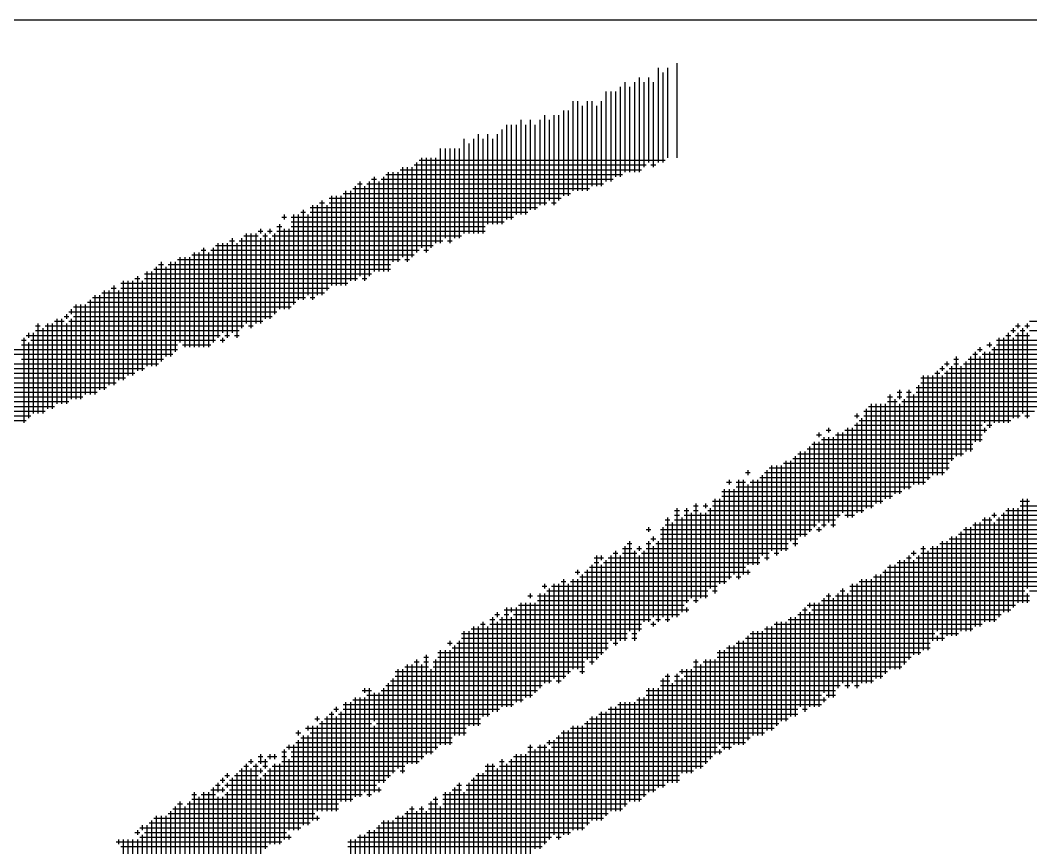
# Model space of a CAD drawing. Header units: feet. Extents: x 0 to 336400, y 0 to 237600.
# Drawn here: x 229215 to 229879, y 12256 to 12800 of the extents above; entities that cross this region are included whole.
import ezdxf
from ezdxf.enums import TextEntityAlignment as Align

# ---------------------------------------------------------------- set-up
doc = ezdxf.new("R2010")
doc.units = ezdxf.units.FT
doc.header["$LTSCALE"] = 2200
doc.header["$MEASUREMENT"] = 0
for name, color, linetype in [('CX-BORD-LIN1', 4, 'CONTINUOUS'), ('CX-BORD-LIN2', 3, 'CONTINUOUS'), ('CX-BORD-TEX2', 7, 'CONTINUOUS'), ('CX-BORD-TEX3', 6, 'CONTINUOUS'), ('CX-MISC', 2, 'CONTINUOUS')]:
    doc.layers.add(name, color=color, linetype=linetype)
doc.styles.add('TB_TEXT', font='')
doc.styles.add('TB_WBTXT', font='')
doc.styles.add('TB_WMTXT', font='')
doc.styles.get('TB_TEXT').set_extended_font_data('DotumChe')
doc.styles.get('TB_WBTXT').set_extended_font_data('Dotum')
doc.styles.get('TB_WMTXT').set_extended_font_data('DotumChe')

# ---------------------------------------------------------------- blocks, each defined once
blk = doc.blocks.new('CXBLKA1-KHCA-1')
at = {"layer": 'CX-BORD-LIN2'}
blk.add_lwpolyline([(558, 12), (270, 12)], dxfattribs=at)
at = {"layer": 'CX-BORD-LIN1', "style": 'TB_TEXT'}
for tag, p in [('TR_RCON5', (342.3033, 33)), ('TR_RCON4', (342.3033, 27)), ('TR_RCON3', (342.3033, 21)), ('TR_RCON2', (342.3033, 15)), ('TR_RCON1', (342.3033, 9))]:
    blk.add_attdef(tag, text='', height=3.5, dxfattribs=at).set_placement(p, align=Align.MIDDLE_LEFT)
for tag, height, p in [('TR_DGN5', 3.5, (451.1185, 33)), ('TR_CHK5', 3.5, (491.1185, 33)), ('TR_RDAT5', 3.5, (317.5, 33)), ('TR_APP5', 3.5, (531.1185, 33)), ('TR_RNUM5', 3, (285.1051, 32.6366)), ('TR_DGN4', 3.5, (451.1185, 27)), ('TR_CHK4', 3.5, (491.1185, 27)), ('TR_RDAT4', 3.5, (317.5, 27)), ('TR_APP4', 3.5, (531.1185, 27)), ('TR_RNUM4', 3, (285.1051, 26.6366)), ('TR_DGN3', 3.5, (451.1185, 21)), ('TR_CHK3', 3.5, (491.1185, 21)), ('TR_RDAT3', 3.5, (317.5, 21)), ('TR_APP3', 3.5, (531.1185, 21)), ('TR_RNUM3', 3, (285.1051, 20.6366)), ('TR_DGN2', 3.5, (451.1185, 15)), ('TR_CHK2', 3.5, (491.1185, 15)), ('TR_RDAT2', 3.5, (317.5, 15)), ('TR_APP2', 3.5, (531.1185, 15)), ('TR_RNUM2', 3, (285.1051, 14.6366)), ('TR_DGN1', 3.5, (451.1185, 9)), ('TR_CHK1', 3.5, (491.1185, 9)), ('TR_RDAT1', 3.5, (317.5, 9)), ('TR_APP1', 3.5, (531.1185, 9)), ('TR_RNUM1', 3, (285.1051, 8.6366))]:
    blk.add_attdef(tag, text='', height=height, dxfattribs=at).set_placement(p, align=Align.MIDDLE_CENTER)
at = {"layer": 'CX-BORD-LIN2', "style": 'TB_TEXT'}
blk.add_attdef('TD_VERSION', text='', height=3, rotation=90, dxfattribs=at).set_placement((800.5, 48.0149), align=Align.MIDDLE_CENTER)
at = {"layer": 'CX-BORD-TEX2', "style": 'TB_WMTXT'}
for tag, height, p in [('TB_CNAME', 5, (15.3448, 531.8324)), ('TB_CSCOP', 4, (16.6346, 523.8324))]:
    blk.add_attdef(tag, text='', height=height, dxfattribs=at).set_placement(p, align=Align.BOTTOM_LEFT)
at = {"layer": 'CX-BORD-TEX2', "style": 'TB_WBTXT'}
for tag, height, p in [('TB_MTITIL', 10, (398, 533.3264)), ('TB_STITL', 7, (398, 518.3264))]:
    blk.add_attdef(tag, text='', height=height, dxfattribs=at).set_placement(p, align=Align.MIDDLE_CENTER)
at = {"layer": 'CX-BORD-TEX3', "style": 'TB_TEXT'}
for tag, height, p in [('TD_LNDST', 4.5, (215, 31.5)), ('TD_DSECT', 4.5, (605.5, 31.5)), ('TD_DDIST', 4.5, (654.5, 31.5)), ('TD_DNAME_TOP', 4.5, (755, 27.957)), ('TD_CSECT', 4.5, (605.5, 22.5)), ('TD_CDIST', 4.5, (654.5, 22.5)), ('TD_DNAME_MAIN', 4.5, (755, 21.4731)), ('TD_DNAME_BOT', 3, (755, 15.2489)), ('TD_HSCAL', 4.5, (620.8841, 13.7484)), ('TD_VSCAL', 4.5, (656.8615, 13.7484)), ('TD_CCOMP', 4.5, (215, 13.5927)), ('TD_CSTEP', 4.5, (250.744, 5.125)), ('TD_FIELD', 4.5, (180, 5.125)), ('TD_DWGNO', 4.5, (755, 5.0017)), ('TD_DWGCODE', 4.5, (637, 4.7908))]:
    blk.add_attdef(tag, text='', height=height, dxfattribs=at).set_placement(p, align=Align.MIDDLE_CENTER)
for tag, height, width, p in [('TD_DCOMP', 4.5, 0.95, (215, 22.5875)), ('TD_CNAME', 5, 0.78, (65, 7.5956))]:
    blk.add_attdef(tag, text='', height=height, dxfattribs=dict(at, width=width)).set_placement(p, align=Align.MIDDLE_CENTER)

msp = doc.modelspace()

# ---------------------------------------------------------------- linework, layer by layer
at = {"layer": 'CX-MISC'}
for p, q in [((229646.29, 12771.77), (229646.29, 12709.57)), ((229633.85, 12768.66), (229633.85, 12706.46)), ((229636.96, 12765.55), (229636.96, 12706.46)), ((229640.07, 12768.66), (229640.07, 12709.57)), ((229612.08, 12759.33), (229612.08, 12700.24)), ((229618.3, 12759.33), (229618.3, 12700.24)), ((229621.41, 12762.44), (229621.41, 12700.24)), ((229624.52, 12759.33), (229624.52, 12703.35)), ((229627.63, 12762.44), (229627.63, 12706.46)), ((229630.74, 12759.33), (229630.74, 12703.35)), ((229599.64, 12753.11), (229599.64, 12694.01)), ((229602.75, 12753.11), (229602.75, 12694.01)), ((229605.86, 12753.11), (229605.86, 12697.12)), ((229608.97, 12756.22), (229608.97, 12697.12)), ((229615.19, 12756.22), (229615.19, 12700.24)), ((229577.86, 12746.89), (229577.86, 12687.79)), ((229580.97, 12746.89), (229580.97, 12687.79)), ((229584.09, 12743.78), (229584.09, 12687.79)), ((229587.2, 12746.89), (229587.2, 12687.79)), ((229590.31, 12746.89), (229590.31, 12690.9)), ((229593.42, 12743.78), (229593.42, 12690.9)), ((229596.53, 12746.89), (229596.53, 12690.9)), ((229559.2, 12737.56), (229559.2, 12678.46)), ((229565.42, 12737.56), (229565.42, 12678.46)), ((229568.53, 12737.56), (229568.53, 12681.57)), ((229571.64, 12740.67), (229571.64, 12684.68)), ((229574.75, 12740.67), (229574.75, 12684.68)), ((229534.32, 12731.34), (229534.32, 12669.13)), ((229537.43, 12731.34), (229537.43, 12669.13)), ((229540.54, 12731.34), (229540.54, 12672.24)), ((229543.65, 12734.45), (229543.65, 12672.24)), ((229546.76, 12731.34), (229546.76, 12672.24)), ((229549.87, 12734.45), (229549.87, 12675.35)), ((229552.98, 12731.34), (229552.98, 12675.35)), ((229556.09, 12734.45), (229556.09, 12678.46)), ((229562.31, 12734.45), (229562.31, 12681.57)), ((229515.66, 12725.12), (229515.66, 12659.8)), ((229521.88, 12725.12), (229521.88, 12666.02)), ((229528.1, 12725.12), (229528.1, 12666.02)), ((229531.21, 12728.23), (229531.21, 12666.02)), ((229506.33, 12722.01), (229506.33, 12659.8)), ((229509.44, 12718.9), (229509.44, 12659.8)), ((229512.55, 12722.01), (229512.55, 12659.8)), ((229518.77, 12722.01), (229518.77, 12659.8)), ((229524.99, 12722.01), (229524.99, 12666.02)), ((229490.77, 12715.79), (229490.77, 12653.58)), ((229493.88, 12715.79), (229493.88, 12656.69)), ((229496.99, 12715.79), (229496.99, 12653.58)), ((229500.1, 12715.79), (229500.1, 12656.69)), ((229503.21, 12715.79), (229503.21, 12656.69)), ((229473.67, 12704.9), (229626.08, 12704.9)), ((229475.22, 12706.46), (229475.22, 12647.36)), ((229476.78, 12708.01), (229638.52, 12708.01)), ((229478.33, 12709.57), (229478.33, 12650.47)), ((229481.44, 12709.57), (229481.44, 12647.36)), ((229484.55, 12709.57), (229484.55, 12650.47)), ((229487.66, 12709.57), (229487.66, 12653.58)), ((229629.19, 12704.9), (229632.3, 12704.9)), ((229447.23, 12697.12), (229447.23, 12634.92)), ((229453.45, 12697.12), (229453.45, 12634.92)), ((229455, 12698.68), (229610.52, 12698.68)), ((229456.56, 12700.24), (229456.56, 12634.92)), ((229459.67, 12700.24), (229459.67, 12641.14)), ((229462.78, 12700.24), (229462.78, 12641.14)), ((229464.33, 12701.79), (229622.97, 12701.79)), ((229465.89, 12703.35), (229465.89, 12644.25)), ((229469, 12703.35), (229469, 12641.14)), ((229472.11, 12703.35), (229472.11, 12644.25)), ((229434.79, 12690.9), (229434.79, 12628.7)), ((229436.34, 12692.46), (229439.45, 12692.46)), ((229437.9, 12694.01), (229437.9, 12631.81)), ((229441.01, 12690.9), (229441.01, 12628.7)), ((229442.56, 12692.46), (229598.08, 12692.46)), ((229444.12, 12694.01), (229444.12, 12631.81)), ((229445.67, 12695.57), (229448.78, 12695.57)), ((229450.34, 12694.01), (229450.34, 12634.92)), ((229451.89, 12695.57), (229604.3, 12695.57)), ((229419.23, 12684.68), (229419.23, 12625.59)), ((229422.34, 12684.68), (229422.34, 12625.59)), ((229425.45, 12684.68), (229425.45, 12625.59)), ((229427.01, 12686.24), (229576.31, 12686.24)), ((229428.57, 12687.79), (229428.57, 12625.59)), ((229431.68, 12687.79), (229431.68, 12628.7)), ((229433.23, 12689.35), (229588.75, 12689.35)), ((229406.79, 12678.46), (229406.79, 12616.25)), ((229409.9, 12678.46), (229409.9, 12619.36)), ((229411.46, 12680.02), (229414.57, 12680.02)), ((229413.01, 12681.57), (229413.01, 12619.36)), ((229416.12, 12678.46), (229416.12, 12622.48)), ((229417.68, 12683.13), (229570.09, 12683.13)), ((229417.68, 12680.02), (229560.76, 12680.02)), ((229563.87, 12680.02), (229566.98, 12680.02)), ((229386.57, 12670.69), (229389.69, 12670.69)), ((229388.13, 12672.24), (229388.13, 12669.13)), ((229392.8, 12670.69), (229538.98, 12670.69)), ((229394.35, 12672.24), (229394.35, 12613.14)), ((229397.46, 12672.24), (229397.46, 12616.25)), ((229399.02, 12673.8), (229402.13, 12673.8)), ((229400.57, 12675.35), (229400.57, 12616.25)), ((229403.68, 12672.24), (229403.68, 12619.36)), ((229405.24, 12676.91), (229554.54, 12676.91)), ((229405.24, 12673.8), (229548.32, 12673.8)), ((229383.46, 12664.47), (229386.57, 12664.47)), ((229385.02, 12666.02), (229385.02, 12610.03)), ((229392.8, 12667.58), (229532.76, 12667.58)), ((229392.8, 12664.47), (229520.32, 12664.47)), ((229361.69, 12658.24), (229371.02, 12658.24)), ((229363.25, 12659.8), (229363.25, 12600.7)), ((229366.36, 12659.8), (229366.36, 12597.59)), ((229369.47, 12659.8), (229369.47, 12600.7)), ((229371.02, 12661.36), (229374.13, 12661.36)), ((229372.58, 12662.91), (229372.58, 12659.8)), ((229374.13, 12658.24), (229377.24, 12658.24)), ((229375.69, 12659.8), (229375.69, 12603.81)), ((229377.24, 12661.36), (229380.35, 12661.36)), ((229378.8, 12662.91), (229378.8, 12659.8)), ((229380.35, 12658.24), (229504.77, 12658.24)), ((229381.91, 12659.8), (229381.91, 12606.92)), ((229383.46, 12661.36), (229520.32, 12661.36)), ((229388.13, 12662.91), (229388.13, 12610.03)), ((229391.24, 12662.91), (229391.24, 12610.03)), ((229343.03, 12652.02), (229486.11, 12652.02)), ((229344.58, 12653.58), (229344.58, 12591.37)), ((229347.69, 12653.58), (229347.69, 12594.48)), ((229350.81, 12653.58), (229350.81, 12591.37)), ((229352.36, 12655.13), (229355.47, 12655.13)), ((229353.92, 12656.69), (229353.92, 12594.48)), ((229357.03, 12653.58), (229357.03, 12591.37)), ((229358.58, 12655.13), (229492.33, 12655.13)), ((229360.14, 12656.69), (229360.14, 12597.59)), ((229372.58, 12656.69), (229372.58, 12600.7)), ((229378.8, 12656.69), (229378.8, 12603.81)), ((229495.44, 12655.13), (229498.55, 12655.13)), ((229319.7, 12644.25), (229319.7, 12588.26)), ((229322.81, 12644.25), (229322.81, 12585.15)), ((229325.92, 12644.25), (229325.92, 12585.15)), ((229327.48, 12645.8), (229473.67, 12645.8)), ((229329.03, 12647.36), (229329.03, 12585.15)), ((229332.14, 12647.36), (229332.14, 12585.15)), ((229333.7, 12648.91), (229336.81, 12648.91)), ((229335.25, 12650.47), (229335.25, 12585.15)), ((229338.36, 12647.36), (229338.36, 12585.15)), ((229339.92, 12648.91), (229476.78, 12648.91)), ((229341.47, 12650.47), (229341.47, 12588.26)), ((229479.89, 12648.91), (229483, 12648.91)), ((229304.15, 12638.03), (229304.15, 12572.71)), ((229305.7, 12639.58), (229308.81, 12639.58)), ((229307.26, 12641.14), (229307.26, 12575.82)), ((229310.37, 12638.03), (229310.37, 12578.93)), ((229311.93, 12639.58), (229458.11, 12639.58)), ((229313.48, 12641.14), (229313.48, 12578.93)), ((229316.59, 12641.14), (229316.59, 12582.04)), ((229318.15, 12642.69), (229464.33, 12642.69)), ((229467.45, 12642.69), (229470.56, 12642.69)), ((229291.71, 12631.81), (229291.71, 12569.6)), ((229296.37, 12633.36), (229445.67, 12633.36)), ((229297.93, 12634.92), (229297.93, 12572.71)), ((229301.04, 12634.92), (229301.04, 12572.71)), ((229302.59, 12636.47), (229458.11, 12636.47)), ((229274.6, 12624.03), (229277.71, 12624.03)), ((229276.16, 12625.59), (229276.16, 12560.27)), ((229280.82, 12627.14), (229430.12, 12627.14)), ((229280.82, 12624.03), (229417.68, 12624.03)), ((229282.38, 12628.7), (229282.38, 12563.38)), ((229285.49, 12628.7), (229285.49, 12566.49)), ((229288.6, 12628.7), (229288.6, 12566.49)), ((229290.15, 12630.25), (229293.26, 12630.25)), ((229294.82, 12628.7), (229294.82, 12569.6)), ((229296.37, 12630.25), (229436.34, 12630.25)), ((229439.45, 12630.25), (229442.56, 12630.25)), ((229262.16, 12617.81), (229402.13, 12617.81)), ((229263.71, 12619.36), (229263.71, 12554.05)), ((229266.82, 12619.36), (229266.82, 12557.16)), ((229268.38, 12620.92), (229414.57, 12620.92)), ((229269.93, 12622.48), (229269.93, 12557.16)), ((229273.05, 12622.48), (229273.05, 12560.27)), ((229279.27, 12622.48), (229279.27, 12563.38)), ((229405.24, 12617.81), (229408.35, 12617.81)), ((229249.72, 12611.59), (229392.8, 12611.59)), ((229251.27, 12613.14), (229251.27, 12550.94)), ((229254.38, 12613.14), (229254.38, 12550.94)), ((229257.49, 12613.14), (229257.49, 12554.05)), ((229259.05, 12614.7), (229395.91, 12614.7)), ((229260.6, 12616.25), (229260.6, 12554.05)), ((229243.5, 12605.37), (229246.61, 12605.37)), ((229245.05, 12606.92), (229245.05, 12603.81)), ((229246.61, 12608.48), (229383.46, 12608.48)), ((229248.16, 12610.03), (229248.16, 12606.92)), ((229249.72, 12605.37), (229380.35, 12605.37)), ((229224.83, 12599.15), (229227.94, 12599.15)), ((229226.39, 12600.7), (229226.39, 12541.6)), ((229229.5, 12597.59), (229229.5, 12541.6)), ((229231.05, 12599.15), (229361.69, 12599.15)), ((229232.61, 12600.7), (229232.61, 12544.72)), ((229235.72, 12600.7), (229235.72, 12544.72)), ((229237.28, 12602.26), (229243.5, 12602.26)), ((229238.83, 12603.81), (229238.83, 12547.83)), ((229241.94, 12603.81), (229241.94, 12547.83)), ((229245.05, 12600.7), (229245.05, 12547.83)), ((229246.61, 12602.26), (229374.13, 12602.26)), ((229248.16, 12603.81), (229248.16, 12550.94)), ((229364.8, 12599.15), (229367.91, 12599.15)), ((229867.13, 12597.59), (229867.13, 12594.48)), ((229868.69, 12599.15), (229871.8, 12599.15)), ((229870.24, 12600.7), (229870.24, 12597.59)), ((229873.35, 12597.59), (229873.35, 12541.6)), ((229874.91, 12599.15), (229878.02, 12599.15)), ((229876.46, 12600.7), (229876.46, 12597.59)), ((229878.02, 12602.26), (229996.21, 12602.26)), ((229217.06, 12591.37), (229217.06, 12535.38)), ((229218.61, 12592.93), (229346.14, 12592.93)), ((229220.17, 12594.48), (229220.17, 12591.37)), ((229223.28, 12594.48), (229223.28, 12541.6)), ((229224.83, 12596.04), (229358.58, 12596.04)), ((229347.69, 12591.37), (229347.69, 12588.26)), ((229349.25, 12592.93), (229352.36, 12592.93)), ((229355.47, 12592.93), (229358.58, 12592.93)), ((229857.8, 12591.37), (229857.8, 12535.38)), ((229860.91, 12591.37), (229860.91, 12535.38)), ((229862.47, 12592.93), (229865.58, 12592.93)), ((229864.02, 12594.48), (229864.02, 12535.38)), ((229865.58, 12596.04), (229868.69, 12596.04)), ((229867.13, 12591.37), (229867.13, 12538.49)), ((229868.69, 12592.93), (229878.02, 12592.93)), ((229870.24, 12594.48), (229870.24, 12538.49)), ((229871.8, 12596.04), (229874.91, 12596.04)), ((229876.46, 12594.48), (229876.46, 12538.49)), ((229878.02, 12596.04), (229977.55, 12596.04)), ((229215.5, 12589.82), (229218.61, 12589.82)), ((229215.5, 12586.71), (229318.15, 12586.71)), ((229220.17, 12588.26), (229220.17, 12538.49)), ((229221.72, 12589.82), (229343.03, 12589.82)), ((229321.26, 12586.71), (229339.92, 12586.71)), ((229346.14, 12589.82), (229349.25, 12589.82)), ((229845.36, 12585.15), (229845.36, 12582.04)), ((229850.02, 12586.71), (229853.13, 12586.71)), ((229851.58, 12588.26), (229851.58, 12585.15)), ((229854.69, 12585.15), (229854.69, 12535.38)), ((229856.25, 12589.82), (229971.33, 12589.82)), ((229856.25, 12586.71), (229968.22, 12586.71)), ((229181.29, 12580.48), (229315.04, 12580.48)), ((229187.51, 12583.6), (229318.15, 12583.6)), ((229829.81, 12578.93), (229829.81, 12513.61)), ((229839.14, 12578.93), (229839.14, 12516.72)), ((229840.69, 12580.48), (229843.8, 12580.48)), ((229842.25, 12582.04), (229842.25, 12522.94)), ((229843.8, 12583.6), (229846.91, 12583.6)), ((229845.36, 12578.93), (229845.36, 12522.94)), ((229846.91, 12580.48), (229958.89, 12580.48)), ((229848.47, 12582.04), (229848.47, 12535.38)), ((229851.58, 12582.04), (229851.58, 12532.27)), ((229853.13, 12583.6), (229958.89, 12583.6)), ((229159.52, 12571.15), (229296.37, 12571.15)), ((229168.85, 12574.26), (229305.7, 12574.26)), ((229215.5, 12577.37), (229308.81, 12577.37)), ((229818.92, 12571.15), (229822.03, 12571.15)), ((229820.48, 12572.71), (229820.48, 12569.6)), ((229822.03, 12574.26), (229825.14, 12574.26)), ((229823.59, 12575.82), (229823.59, 12572.71)), ((229825.14, 12571.15), (229937.12, 12571.15)), ((229826.7, 12572.71), (229826.7, 12510.5)), ((229828.25, 12577.37), (229831.36, 12577.37)), ((229828.25, 12574.26), (229831.36, 12574.26)), ((229832.92, 12572.71), (229832.92, 12513.61)), ((229834.47, 12574.26), (229946.45, 12574.26)), ((229836.03, 12575.82), (229836.03, 12516.72)), ((229837.58, 12577.37), (229955.78, 12577.37)), ((229147.07, 12564.93), (229283.93, 12564.93)), ((229153.29, 12568.04), (229290.15, 12568.04)), ((229806.48, 12564.93), (229927.78, 12564.93)), ((229808.03, 12566.49), (229808.03, 12494.95)), ((229811.14, 12566.49), (229811.14, 12498.06)), ((229814.25, 12566.49), (229814.25, 12501.17)), ((229815.81, 12568.04), (229818.92, 12568.04)), ((229817.37, 12569.6), (229817.37, 12501.17)), ((229820.48, 12566.49), (229820.48, 12501.17)), ((229822.03, 12568.04), (229934.01, 12568.04)), ((229823.59, 12569.6), (229823.59, 12504.28)), ((229137.74, 12558.71), (229271.49, 12558.71)), ((229143.96, 12561.82), (229277.71, 12561.82)), ((229803.37, 12558.71), (229915.34, 12558.71)), ((229804.92, 12560.27), (229804.92, 12494.95)), ((229806.48, 12561.82), (229924.67, 12561.82)), ((229128.41, 12552.49), (229255.94, 12552.49)), ((229137.74, 12555.6), (229265.27, 12555.6)), ((229784.71, 12552.49), (229787.82, 12552.49)), ((229786.26, 12554.05), (229786.26, 12485.62)), ((229789.37, 12550.94), (229789.37, 12488.73)), ((229790.93, 12555.6), (229794.04, 12555.6)), ((229790.93, 12552.49), (229794.04, 12552.49)), ((229792.48, 12557.16), (229792.48, 12550.94)), ((229795.59, 12550.94), (229795.59, 12491.84)), ((229797.15, 12555.6), (229800.26, 12555.6)), ((229797.15, 12552.49), (229906.01, 12552.49)), ((229798.7, 12557.16), (229798.7, 12491.84)), ((229801.81, 12554.05), (229801.81, 12494.95)), ((229803.37, 12555.6), (229915.34, 12555.6)), ((229125.3, 12546.27), (229237.28, 12546.27)), ((229131.52, 12549.38), (229246.61, 12549.38)), ((229770.71, 12544.72), (229770.71, 12479.4)), ((229772.26, 12546.27), (229893.57, 12546.27)), ((229773.82, 12547.83), (229773.82, 12479.4)), ((229776.93, 12547.83), (229776.93, 12482.51)), ((229780.04, 12547.83), (229780.04, 12482.51)), ((229783.15, 12547.83), (229783.15, 12485.62)), ((229784.71, 12549.38), (229790.93, 12549.38)), ((229792.48, 12547.83), (229792.48, 12488.73)), ((229794.04, 12549.38), (229896.68, 12549.38)), ((229109.75, 12540.05), (229221.72, 12540.05)), ((229137.74, 12543.16), (229231.05, 12543.16)), ((229762.93, 12540.05), (229766.04, 12540.05)), ((229764.49, 12541.6), (229764.49, 12538.49)), ((229767.6, 12538.49), (229767.6, 12476.29)), ((229769.15, 12543.16), (229881.13, 12543.16)), ((229769.15, 12540.05), (229871.8, 12540.05)), ((229874.91, 12540.05), (229878.02, 12540.05)), ((229100.42, 12536.94), (229218.61, 12536.94)), ((229745.83, 12532.27), (229745.83, 12529.16)), ((229758.27, 12532.27), (229758.27, 12473.18)), ((229761.38, 12532.27), (229761.38, 12473.18)), ((229762.93, 12533.83), (229846.91, 12533.83)), ((229764.49, 12535.38), (229764.49, 12476.29)), ((229766.04, 12536.94), (229865.58, 12536.94)), ((229848.47, 12532.27), (229848.47, 12529.16)), ((229850.02, 12533.83), (229853.13, 12533.83)), ((229738.05, 12527.61), (229741.16, 12527.61)), ((229739.61, 12529.16), (229739.61, 12526.05)), ((229741.16, 12524.5), (229846.91, 12524.5)), ((229742.72, 12526.05), (229742.72, 12466.96)), ((229744.27, 12530.72), (229747.38, 12530.72)), ((229745.83, 12526.05), (229745.83, 12470.07)), ((229748.94, 12526.05), (229748.94, 12466.96)), ((229750.49, 12527.61), (229846.91, 12527.61)), ((229752.05, 12529.16), (229752.05, 12473.18)), ((229755.16, 12529.16), (229755.16, 12476.29)), ((229756.71, 12530.72), (229850.02, 12530.72)), ((229731.83, 12518.28), (229840.69, 12518.28)), ((229733.38, 12519.83), (229733.38, 12463.84)), ((229734.94, 12521.39), (229840.69, 12521.39)), ((229736.49, 12522.94), (229736.49, 12466.96)), ((229739.61, 12522.94), (229739.61, 12470.07)), ((229722.5, 12512.06), (229828.25, 12512.06)), ((229724.05, 12513.61), (229724.05, 12454.51)), ((229725.61, 12515.17), (229834.47, 12515.17)), ((229727.16, 12516.72), (229727.16, 12460.73)), ((229730.27, 12516.72), (229730.27, 12460.73)), ((229706.95, 12505.84), (229825.14, 12505.84)), ((229708.5, 12507.39), (229708.5, 12451.4)), ((229711.61, 12507.39), (229711.61, 12448.29)), ((229714.72, 12507.39), (229714.72, 12451.4)), ((229716.28, 12508.95), (229825.14, 12508.95)), ((229717.83, 12510.5), (229717.83, 12451.4)), ((229720.94, 12510.5), (229720.94, 12457.62)), ((229680.51, 12498.06), (229680.51, 12494.95)), ((229686.73, 12498.06), (229686.73, 12432.74)), ((229689.84, 12498.06), (229689.84, 12435.85)), ((229691.39, 12502.72), (229694.5, 12502.72)), ((229692.95, 12504.28), (229692.95, 12501.17)), ((229696.06, 12498.06), (229696.06, 12442.07)), ((229699.17, 12498.06), (229699.17, 12442.07)), ((229700.73, 12499.61), (229812.7, 12499.61)), ((229702.28, 12501.17), (229702.28, 12448.29)), ((229703.84, 12502.72), (229822.03, 12502.72)), ((229705.39, 12504.28), (229705.39, 12445.18)), ((229677.4, 12491.84), (229677.4, 12429.63)), ((229678.95, 12496.5), (229682.06, 12496.5)), ((229680.51, 12491.84), (229680.51, 12432.74)), ((229683.62, 12491.84), (229683.62, 12435.85)), ((229685.17, 12496.5), (229691.39, 12496.5)), ((229685.17, 12493.39), (229800.26, 12493.39)), ((229692.95, 12494.95), (229692.95, 12442.07)), ((229694.5, 12496.5), (229809.59, 12496.5)), ((229671.18, 12485.62), (229671.18, 12423.41)), ((229674.29, 12485.62), (229674.29, 12429.63)), ((229675.84, 12490.28), (229794.04, 12490.28)), ((229675.84, 12487.17), (229787.82, 12487.17)), ((229873.35, 12485.62), (229873.35, 12417.19)), ((229876.46, 12485.62), (229876.46, 12426.52)), ((229646.29, 12479.4), (229646.29, 12407.86)), ((229652.51, 12479.4), (229652.51, 12417.19)), ((229657.18, 12480.95), (229660.29, 12480.95)), ((229658.73, 12482.51), (229658.73, 12417.19)), ((229663.4, 12480.95), (229666.51, 12480.95)), ((229664.96, 12482.51), (229664.96, 12479.4)), ((229668.07, 12479.4), (229668.07, 12426.52)), ((229669.62, 12484.06), (229781.6, 12484.06)), ((229669.62, 12480.95), (229775.37, 12480.95)), ((229864.02, 12479.4), (229864.02, 12410.97)), ((229867.13, 12479.4), (229867.13, 12414.08)), ((229870.24, 12479.4), (229870.24, 12417.19)), ((229871.8, 12484.06), (229878.02, 12484.06)), ((229871.8, 12480.95), (230002.43, 12480.95)), ((229638.52, 12471.62), (229641.63, 12471.62)), ((229640.07, 12473.18), (229640.07, 12404.75)), ((229644.74, 12477.84), (229647.85, 12477.84)), ((229644.74, 12474.73), (229647.85, 12474.73)), ((229644.74, 12471.62), (229750.49, 12471.62)), ((229649.4, 12473.18), (229649.4, 12410.97)), ((229650.96, 12477.84), (229654.07, 12477.84)), ((229650.96, 12474.73), (229753.6, 12474.73)), ((229655.62, 12476.29), (229655.62, 12420.3)), ((229657.18, 12477.84), (229660.29, 12477.84)), ((229661.85, 12476.29), (229661.85, 12420.3)), ((229664.96, 12476.29), (229664.96, 12420.3)), ((229666.51, 12477.84), (229769.15, 12477.84)), ((229756.71, 12474.73), (229762.93, 12474.73)), ((229846.91, 12471.62), (229853.13, 12471.62)), ((229848.47, 12473.18), (229848.47, 12404.75)), ((229851.58, 12473.18), (229851.58, 12404.75)), ((229853.13, 12474.73), (229856.25, 12474.73)), ((229854.69, 12476.29), (229854.69, 12473.18)), ((229856.25, 12471.62), (229983.77, 12471.62)), ((229857.8, 12473.18), (229857.8, 12407.86)), ((229859.36, 12474.73), (229989.99, 12474.73)), ((229860.91, 12476.29), (229860.91, 12410.97)), ((229862.47, 12477.84), (229996.21, 12477.84)), ((229626.08, 12465.4), (229629.19, 12465.4)), ((229627.63, 12466.96), (229627.63, 12463.84)), ((229635.41, 12465.4), (229734.94, 12465.4)), ((229636.96, 12466.96), (229636.96, 12407.86)), ((229638.52, 12468.51), (229738.05, 12468.51)), ((229643.18, 12470.07), (229643.18, 12407.86)), ((229738.05, 12465.4), (229741.16, 12465.4)), ((229739.61, 12466.96), (229739.61, 12463.84)), ((229741.16, 12468.51), (229744.27, 12468.51)), ((229747.38, 12468.51), (229750.49, 12468.51)), ((229834.47, 12465.4), (229971.33, 12465.4)), ((229836.03, 12466.96), (229836.03, 12398.53)), ((229839.14, 12466.96), (229839.14, 12398.53)), ((229840.69, 12468.51), (229977.55, 12468.51)), ((229842.25, 12470.07), (229842.25, 12401.64)), ((229845.36, 12470.07), (229845.36, 12401.64)), ((229854.69, 12470.07), (229854.69, 12404.75)), ((229629.19, 12459.18), (229632.3, 12459.18)), ((229630.74, 12460.73), (229630.74, 12457.62)), ((229635.41, 12462.29), (229731.83, 12462.29)), ((229635.41, 12459.18), (229725.61, 12459.18)), ((229825.14, 12459.18), (229946.45, 12459.18)), ((229826.7, 12460.73), (229826.7, 12395.42)), ((229829.81, 12460.73), (229829.81, 12395.42)), ((229831.36, 12462.29), (229965.11, 12462.29)), ((229832.92, 12463.84), (229832.92, 12398.53)), ((229605.86, 12451.4), (229605.86, 12389.2)), ((229610.52, 12452.96), (229616.74, 12452.96)), ((229612.08, 12454.51), (229612.08, 12392.31)), ((229613.63, 12456.07), (229616.74, 12456.07)), ((229615.19, 12457.62), (229615.19, 12398.53)), ((229618.3, 12451.4), (229618.3, 12392.31)), ((229619.85, 12452.96), (229622.97, 12452.96)), ((229621.41, 12454.51), (229621.41, 12451.4)), ((229624.52, 12451.4), (229624.52, 12404.75)), ((229626.08, 12456.07), (229629.19, 12456.07)), ((229626.08, 12452.96), (229719.39, 12452.96)), ((229627.63, 12457.62), (229627.63, 12404.75)), ((229630.74, 12454.51), (229630.74, 12407.86)), ((229632.3, 12456.07), (229719.39, 12456.07)), ((229633.85, 12457.62), (229633.85, 12404.75)), ((229722.5, 12456.07), (229725.61, 12456.07)), ((229801.81, 12451.4), (229801.81, 12448.29)), ((229806.48, 12452.96), (229809.59, 12452.96)), ((229808.03, 12454.51), (229808.03, 12386.08)), ((229811.14, 12451.4), (229811.14, 12386.08)), ((229812.7, 12452.96), (229937.12, 12452.96)), ((229814.25, 12454.51), (229814.25, 12392.31)), ((229817.37, 12454.51), (229817.37, 12398.53)), ((229818.92, 12456.07), (229946.45, 12456.07)), ((229820.48, 12457.62), (229820.48, 12392.31)), ((229823.59, 12457.62), (229823.59, 12395.42)), ((229591.86, 12446.74), (229598.08, 12446.74)), ((229593.42, 12448.29), (229593.42, 12379.86)), ((229596.53, 12448.29), (229596.53, 12445.18)), ((229599.64, 12445.18), (229599.64, 12386.08)), ((229601.19, 12446.74), (229700.73, 12446.74)), ((229602.75, 12448.29), (229602.75, 12392.31)), ((229604.3, 12449.85), (229607.41, 12449.85)), ((229608.97, 12448.29), (229608.97, 12392.31)), ((229610.52, 12449.85), (229619.85, 12449.85)), ((229621.41, 12448.29), (229621.41, 12398.53)), ((229622.97, 12449.85), (229706.95, 12449.85)), ((229703.84, 12446.74), (229706.95, 12446.74)), ((229710.06, 12449.85), (229713.17, 12449.85)), ((229792.48, 12445.18), (229792.48, 12373.64)), ((229795.59, 12445.18), (229795.59, 12376.75)), ((229797.15, 12446.74), (229800.26, 12446.74)), ((229798.7, 12448.29), (229798.7, 12379.86)), ((229800.26, 12449.85), (229803.37, 12449.85)), ((229801.81, 12445.18), (229801.81, 12382.97)), ((229803.37, 12446.74), (229924.67, 12446.74)), ((229804.92, 12448.29), (229804.92, 12382.97)), ((229806.48, 12449.85), (229927.78, 12449.85)), ((229580.97, 12438.96), (229580.97, 12435.85)), ((229587.2, 12438.96), (229587.2, 12379.86)), ((229588.75, 12440.52), (229691.39, 12440.52)), ((229590.31, 12442.07), (229590.31, 12376.75)), ((229591.86, 12443.63), (229594.97, 12443.63)), ((229596.53, 12442.07), (229596.53, 12382.97)), ((229598.08, 12443.63), (229700.73, 12443.63)), ((229692.95, 12438.96), (229692.95, 12435.85)), ((229783.15, 12438.96), (229783.15, 12370.53)), ((229784.71, 12440.52), (229915.34, 12440.52)), ((229786.26, 12442.07), (229786.26, 12373.64)), ((229789.37, 12442.07), (229789.37, 12373.64)), ((229790.93, 12443.63), (229924.67, 12443.63)), ((229571.64, 12432.74), (229571.64, 12367.42)), ((229577.86, 12432.74), (229577.86, 12373.64)), ((229579.42, 12437.41), (229582.53, 12437.41)), ((229580.97, 12432.74), (229580.97, 12373.64)), ((229582.53, 12434.3), (229682.06, 12434.3)), ((229584.09, 12435.85), (229584.09, 12370.53)), ((229585.64, 12437.41), (229694.5, 12437.41)), ((229685.17, 12434.3), (229688.28, 12434.3)), ((229767.6, 12432.74), (229767.6, 12364.31)), ((229770.71, 12432.74), (229770.71, 12364.31)), ((229773.82, 12432.74), (229773.82, 12364.31)), ((229775.37, 12434.3), (229909.12, 12434.3)), ((229776.93, 12435.85), (229776.93, 12367.42)), ((229780.04, 12435.85), (229780.04, 12367.42)), ((229781.6, 12437.41), (229915.34, 12437.41)), ((229557.65, 12428.08), (229560.76, 12428.08)), ((229559.2, 12429.63), (229559.2, 12426.52)), ((229560.76, 12424.96), (229666.51, 12424.96)), ((229562.31, 12426.52), (229562.31, 12364.31)), ((229563.87, 12428.08), (229672.73, 12428.08)), ((229565.42, 12429.63), (229565.42, 12367.42)), ((229568.53, 12429.63), (229568.53, 12364.31)), ((229570.09, 12431.19), (229573.2, 12431.19)), ((229574.75, 12429.63), (229574.75, 12370.53)), ((229576.31, 12431.19), (229678.95, 12431.19)), ((229669.62, 12424.96), (229672.73, 12424.96)), ((229753.6, 12424.96), (229756.71, 12424.96)), ((229755.16, 12426.52), (229755.16, 12364.31)), ((229759.82, 12428.08), (229887.35, 12428.08)), ((229759.82, 12424.96), (229874.91, 12424.96)), ((229761.38, 12429.63), (229761.38, 12364.31)), ((229764.49, 12429.63), (229764.49, 12361.2)), ((229766.04, 12431.19), (229893.57, 12431.19)), ((229878.02, 12424.96), (229887.35, 12424.96)), ((229548.32, 12421.85), (229551.43, 12421.85)), ((229549.87, 12423.41), (229549.87, 12420.3)), ((229554.54, 12421.85), (229666.51, 12421.85)), ((229554.54, 12418.74), (229654.07, 12418.74)), ((229556.09, 12423.41), (229556.09, 12361.2)), ((229559.2, 12423.41), (229559.2, 12364.31)), ((229657.18, 12418.74), (229660.29, 12418.74)), ((229741.16, 12418.74), (229878.02, 12418.74)), ((229742.72, 12420.3), (229742.72, 12358.09)), ((229744.27, 12421.85), (229747.38, 12421.85)), ((229745.83, 12423.41), (229745.83, 12354.98)), ((229748.94, 12420.3), (229748.94, 12354.98)), ((229750.49, 12421.85), (229878.02, 12421.85)), ((229752.05, 12423.41), (229752.05, 12361.2)), ((229758.27, 12423.41), (229758.27, 12361.2)), ((229876.46, 12423.41), (229876.46, 12417.19)), ((229532.76, 12412.52), (229654.07, 12412.52)), ((229534.32, 12414.08), (229534.32, 12348.76)), ((229537.43, 12414.08), (229537.43, 12410.97)), ((229540.54, 12414.08), (229540.54, 12351.87)), ((229542.09, 12415.63), (229650.96, 12415.63)), ((229543.65, 12417.19), (229543.65, 12351.87)), ((229546.76, 12417.19), (229546.76, 12354.98)), ((229549.87, 12417.19), (229549.87, 12354.98)), ((229552.98, 12417.19), (229552.98, 12358.09)), ((229652.51, 12414.08), (229652.51, 12410.97)), ((229728.72, 12412.52), (229731.83, 12412.52)), ((229730.27, 12414.08), (229730.27, 12345.65)), ((229731.83, 12415.63), (229868.69, 12415.63)), ((229733.38, 12417.19), (229733.38, 12414.08)), ((229734.94, 12412.52), (229865.58, 12412.52)), ((229736.49, 12417.19), (229736.49, 12348.76)), ((229739.61, 12417.19), (229739.61, 12348.76)), ((229523.43, 12406.3), (229526.54, 12406.3)), ((229524.99, 12407.86), (229524.99, 12345.65)), ((229526.54, 12409.41), (229529.65, 12409.41)), ((229528.1, 12410.97), (229528.1, 12407.86)), ((229529.65, 12406.3), (229629.19, 12406.3)), ((229531.21, 12407.86), (229531.21, 12348.76)), ((229532.76, 12409.41), (229535.87, 12409.41)), ((229537.43, 12407.86), (229537.43, 12348.76)), ((229538.98, 12409.41), (229647.85, 12409.41)), ((229632.3, 12406.3), (229635.41, 12406.3)), ((229638.52, 12406.3), (229641.63, 12406.3)), ((229719.39, 12406.3), (229856.25, 12406.3)), ((229720.94, 12407.86), (229720.94, 12342.54)), ((229724.05, 12407.86), (229724.05, 12342.54)), ((229725.61, 12409.41), (229859.36, 12409.41)), ((229727.16, 12410.97), (229727.16, 12348.76)), ((229733.38, 12410.97), (229733.38, 12348.76)), ((229506.33, 12398.53), (229506.33, 12330.1)), ((229509.44, 12398.53), (229509.44, 12336.32)), ((229510.99, 12400.08), (229622.97, 12400.08)), ((229512.55, 12401.64), (229512.55, 12336.32)), ((229515.66, 12401.64), (229515.66, 12336.32)), ((229517.21, 12403.19), (229520.32, 12403.19)), ((229518.77, 12404.75), (229518.77, 12342.54)), ((229521.88, 12401.64), (229521.88, 12342.54)), ((229523.43, 12403.19), (229622.97, 12403.19)), ((229528.1, 12404.75), (229528.1, 12345.65)), ((229629.19, 12403.19), (229632.3, 12403.19)), ((229630.74, 12404.75), (229630.74, 12401.64)), ((229696.06, 12398.53), (229696.06, 12330.1)), ((229699.17, 12398.53), (229699.17, 12330.1)), ((229702.28, 12398.53), (229702.28, 12330.1)), ((229703.84, 12400.08), (229840.69, 12400.08)), ((229705.39, 12401.64), (229705.39, 12333.21)), ((229708.5, 12401.64), (229708.5, 12333.21)), ((229710.06, 12403.19), (229846.91, 12403.19)), ((229711.61, 12404.75), (229711.61, 12336.32)), ((229714.72, 12404.75), (229714.72, 12339.43)), ((229717.83, 12404.75), (229717.83, 12339.43)), ((229496.99, 12392.31), (229496.99, 12389.2)), ((229503.21, 12392.31), (229503.21, 12330.1)), ((229504.77, 12396.97), (229613.63, 12396.97)), ((229504.77, 12393.86), (229613.63, 12393.86)), ((229616.74, 12396.97), (229619.85, 12396.97)), ((229616.74, 12393.86), (229619.85, 12393.86)), ((229686.73, 12392.31), (229686.73, 12323.88)), ((229689.84, 12392.31), (229689.84, 12323.88)), ((229691.39, 12393.86), (229822.03, 12393.86)), ((229692.95, 12395.42), (229692.95, 12326.99)), ((229694.5, 12396.97), (229815.81, 12396.97)), ((229817.37, 12395.42), (229817.37, 12392.31)), ((229818.92, 12396.97), (229831.36, 12396.97)), ((229490.77, 12386.08), (229490.77, 12323.88)), ((229493.88, 12386.08), (229493.88, 12323.88)), ((229495.44, 12390.75), (229498.55, 12390.75)), ((229496.99, 12386.08), (229496.99, 12323.88)), ((229498.55, 12387.64), (229601.19, 12387.64)), ((229500.1, 12389.2), (229500.1, 12330.1)), ((229501.66, 12390.75), (229601.19, 12390.75)), ((229604.3, 12390.75), (229607.41, 12390.75)), ((229674.29, 12386.08), (229674.29, 12323.88)), ((229677.4, 12386.08), (229677.4, 12320.77)), ((229678.95, 12387.64), (229812.7, 12387.64)), ((229680.51, 12389.2), (229680.51, 12320.77)), ((229683.62, 12389.2), (229683.62, 12323.88)), ((229685.17, 12390.75), (229812.7, 12390.75)), ((229473.67, 12378.31), (229476.78, 12378.31)), ((229475.22, 12379.86), (229475.22, 12311.44)), ((229479.89, 12381.42), (229483, 12381.42)), ((229479.89, 12378.31), (229483, 12378.31)), ((229481.44, 12382.97), (229481.44, 12317.66)), ((229486.11, 12378.31), (229585.64, 12378.31)), ((229487.66, 12379.86), (229487.66, 12320.77)), ((229489.22, 12384.53), (229598.08, 12384.53)), ((229489.22, 12381.42), (229594.97, 12381.42)), ((229588.75, 12378.31), (229591.86, 12378.31)), ((229657.18, 12378.31), (229660.29, 12378.31)), ((229658.73, 12379.86), (229658.73, 12308.32)), ((229663.4, 12378.31), (229797.15, 12378.31)), ((229664.96, 12379.86), (229664.96, 12311.44)), ((229668.07, 12379.86), (229668.07, 12314.55)), ((229671.18, 12379.86), (229671.18, 12317.66)), ((229672.73, 12384.53), (229806.48, 12384.53)), ((229672.73, 12381.42), (229800.26, 12381.42)), ((229461.22, 12372.09), (229576.31, 12372.09)), ((229462.78, 12373.64), (229462.78, 12308.32)), ((229465.89, 12373.64), (229465.89, 12305.21)), ((229467.45, 12375.2), (229483, 12375.2)), ((229469, 12376.75), (229469, 12311.44)), ((229472.11, 12376.75), (229472.11, 12311.44)), ((229478.33, 12376.75), (229478.33, 12314.55)), ((229484.55, 12373.64), (229484.55, 12317.66)), ((229486.11, 12375.2), (229585.64, 12375.2)), ((229582.53, 12372.09), (229585.64, 12372.09)), ((229647.85, 12372.09), (229784.71, 12372.09)), ((229649.4, 12373.64), (229649.4, 12370.53)), ((229652.51, 12373.64), (229652.51, 12305.21)), ((229655.62, 12373.64), (229655.62, 12305.21)), ((229657.18, 12375.2), (229794.04, 12375.2)), ((229661.85, 12376.75), (229661.85, 12308.32)), ((229458.11, 12365.87), (229563.87, 12365.87)), ((229459.67, 12367.42), (229459.67, 12305.21)), ((229461.22, 12368.98), (229573.2, 12368.98)), ((229566.98, 12365.87), (229570.09, 12365.87)), ((229635.41, 12365.87), (229641.63, 12365.87)), ((229636.96, 12367.42), (229636.96, 12295.88)), ((229638.52, 12368.98), (229641.63, 12368.98)), ((229640.07, 12370.53), (229640.07, 12298.99)), ((229644.74, 12368.98), (229647.85, 12368.98)), ((229644.74, 12365.87), (229775.37, 12365.87)), ((229646.29, 12370.53), (229646.29, 12298.99)), ((229649.4, 12367.42), (229649.4, 12305.21)), ((229650.96, 12368.98), (229781.6, 12368.98)), ((229439.45, 12359.65), (229445.67, 12359.65)), ((229441.01, 12361.2), (229441.01, 12358.09)), ((229444.12, 12361.2), (229444.12, 12289.66)), ((229451.89, 12359.65), (229554.54, 12359.65)), ((229453.45, 12361.2), (229453.45, 12298.99)), ((229455, 12362.76), (229557.65, 12362.76)), ((229456.56, 12364.31), (229456.56, 12302.1)), ((229626.08, 12359.65), (229750.49, 12359.65)), ((229627.63, 12361.2), (229627.63, 12292.77)), ((229630.74, 12361.2), (229630.74, 12292.77)), ((229633.85, 12361.2), (229633.85, 12295.88)), ((229635.41, 12362.76), (229753.6, 12362.76)), ((229643.18, 12364.31), (229643.18, 12298.99)), ((229756.71, 12362.76), (229759.82, 12362.76)), ((229762.93, 12362.76), (229766.04, 12362.76)), ((229428.57, 12351.87), (229428.57, 12286.55)), ((229431.68, 12351.87), (229431.68, 12286.55)), ((229433.23, 12353.43), (229545.21, 12353.43)), ((229434.79, 12354.98), (229434.79, 12289.66)), ((229437.9, 12354.98), (229437.9, 12289.66)), ((229441.01, 12354.98), (229441.01, 12292.77)), ((229442.56, 12356.54), (229551.43, 12356.54)), ((229447.23, 12358.09), (229447.23, 12339.43)), ((229450.34, 12358.09), (229450.34, 12298.99)), ((229608.97, 12351.87), (229608.97, 12280.33)), ((229612.08, 12351.87), (229612.08, 12283.44)), ((229615.19, 12351.87), (229615.19, 12286.55)), ((229618.3, 12351.87), (229618.3, 12286.55)), ((229619.85, 12353.43), (229744.27, 12353.43)), ((229621.41, 12354.98), (229621.41, 12286.55)), ((229624.52, 12354.98), (229624.52, 12289.66)), ((229626.08, 12356.54), (229741.16, 12356.54)), ((229742.72, 12354.98), (229742.72, 12351.87)), ((229744.27, 12356.54), (229750.49, 12356.54)), ((229419.23, 12345.65), (229419.23, 12280.33)), ((229420.79, 12347.2), (229423.9, 12347.2)), ((229422.34, 12348.76), (229422.34, 12345.65)), ((229425.45, 12345.65), (229425.45, 12286.55)), ((229427.01, 12350.32), (229538.98, 12350.32)), ((229427.01, 12347.2), (229529.65, 12347.2)), ((229596.53, 12345.65), (229596.53, 12274.11)), ((229599.64, 12345.65), (229599.64, 12277.22)), ((229601.19, 12347.2), (229725.61, 12347.2)), ((229602.75, 12348.76), (229602.75, 12280.33)), ((229605.86, 12348.76), (229605.86, 12280.33)), ((229607.41, 12350.32), (229741.16, 12350.32)), ((229728.72, 12347.2), (229731.83, 12347.2)), ((229408.35, 12340.98), (229411.46, 12340.98)), ((229409.9, 12342.54), (229409.9, 12339.43)), ((229413.01, 12339.43), (229413.01, 12280.33)), ((229414.57, 12340.98), (229517.21, 12340.98)), ((229416.12, 12342.54), (229416.12, 12280.33)), ((229417.68, 12344.09), (229420.79, 12344.09)), ((229422.34, 12342.54), (229422.34, 12280.33)), ((229423.9, 12344.09), (229523.43, 12344.09)), ((229587.2, 12339.43), (229587.2, 12271)), ((229588.75, 12340.98), (229719.39, 12340.98)), ((229590.31, 12342.54), (229590.31, 12274.11)), ((229593.42, 12342.54), (229593.42, 12274.11)), ((229594.97, 12344.09), (229725.61, 12344.09)), ((229397.46, 12333.21), (229397.46, 12330.1)), ((229402.13, 12334.76), (229507.88, 12334.76)), ((229403.68, 12336.32), (229403.68, 12333.21)), ((229406.79, 12336.32), (229406.79, 12274.11)), ((229409.9, 12336.32), (229409.9, 12280.33)), ((229411.46, 12337.87), (229445.67, 12337.87)), ((229447.23, 12336.32), (229447.23, 12292.77)), ((229448.78, 12337.87), (229517.21, 12337.87)), ((229571.64, 12333.21), (229571.64, 12264.78)), ((229574.75, 12333.21), (229574.75, 12264.78)), ((229576.31, 12334.76), (229710.06, 12334.76)), ((229577.86, 12336.32), (229577.86, 12267.89)), ((229580.97, 12336.32), (229580.97, 12267.89)), ((229584.09, 12336.32), (229584.09, 12267.89)), ((229585.64, 12337.87), (229713.17, 12337.87)), ((229395.91, 12331.65), (229399.02, 12331.65)), ((229395.91, 12325.43), (229498.55, 12325.43)), ((229397.46, 12326.99), (229397.46, 12267.89)), ((229399.02, 12328.54), (229498.55, 12328.54)), ((229400.57, 12330.1), (229400.57, 12271)), ((229403.68, 12330.1), (229403.68, 12271)), ((229405.24, 12331.65), (229507.88, 12331.65)), ((229560.76, 12325.43), (229691.39, 12325.43)), ((229562.31, 12326.99), (229562.31, 12323.88)), ((229565.42, 12326.99), (229565.42, 12264.78)), ((229566.98, 12328.54), (229694.5, 12328.54)), ((229568.53, 12330.1), (229568.53, 12261.67)), ((229570.09, 12331.65), (229703.84, 12331.65)), ((229386.57, 12319.21), (229389.69, 12319.21)), ((229388.13, 12320.77), (229388.13, 12261.67)), ((229389.69, 12322.32), (229489.22, 12322.32)), ((229391.24, 12323.88), (229391.24, 12320.77)), ((229392.8, 12319.21), (229486.11, 12319.21)), ((229394.35, 12323.88), (229394.35, 12267.89)), ((229548.32, 12322.32), (229551.43, 12322.32)), ((229548.32, 12319.21), (229675.84, 12319.21)), ((229549.87, 12323.88), (229549.87, 12252.34)), ((229552.98, 12320.77), (229552.98, 12255.45)), ((229554.54, 12322.32), (229560.76, 12322.32)), ((229556.09, 12323.88), (229556.09, 12255.45)), ((229559.2, 12323.88), (229559.2, 12258.56)), ((229562.31, 12320.77), (229562.31, 12261.67)), ((229563.87, 12322.32), (229672.73, 12322.32)), ((229674.29, 12320.77), (229674.29, 12317.66)), ((229675.84, 12322.32), (229682.06, 12322.32)), ((229364.8, 12312.99), (229367.91, 12312.99)), ((229366.36, 12314.55), (229366.36, 12311.44)), ((229371.02, 12316.1), (229374.13, 12316.1)), ((229371.02, 12312.99), (229377.24, 12312.99)), ((229372.58, 12317.66), (229372.58, 12311.44)), ((229375.69, 12314.55), (229375.69, 12308.32)), ((229377.24, 12316.1), (229383.46, 12316.1)), ((229378.8, 12317.66), (229378.8, 12314.55)), ((229381.91, 12317.66), (229381.91, 12314.55)), ((229386.57, 12316.1), (229389.69, 12316.1)), ((229386.57, 12312.99), (229476.78, 12312.99)), ((229391.24, 12314.55), (229391.24, 12267.89)), ((229392.8, 12316.1), (229479.89, 12316.1)), ((229529.65, 12312.99), (229532.76, 12312.99)), ((229531.21, 12314.55), (229531.21, 12243.01)), ((229535.87, 12312.99), (229666.51, 12312.99)), ((229537.43, 12314.55), (229537.43, 12246.12)), ((229538.98, 12316.1), (229669.62, 12316.1)), ((229540.54, 12317.66), (229540.54, 12249.23)), ((229543.65, 12317.66), (229543.65, 12249.23)), ((229546.76, 12317.66), (229546.76, 12252.34)), ((229358.58, 12306.77), (229374.13, 12306.77)), ((229360.14, 12308.32), (229360.14, 12243.01)), ((229361.69, 12309.88), (229364.8, 12309.88)), ((229363.25, 12311.44), (229363.25, 12243.01)), ((229366.36, 12308.32), (229366.36, 12246.12)), ((229367.91, 12309.88), (229371.02, 12309.88)), ((229369.47, 12311.44), (229369.47, 12246.12)), ((229372.58, 12308.32), (229372.58, 12305.21)), ((229374.13, 12309.88), (229377.24, 12309.88)), ((229377.24, 12306.77), (229461.22, 12306.77)), ((229378.8, 12308.32), (229378.8, 12258.56)), ((229380.35, 12309.88), (229467.45, 12309.88)), ((229381.91, 12311.44), (229381.91, 12258.56)), ((229385.02, 12311.44), (229385.02, 12258.56)), ((229464.33, 12306.77), (229467.45, 12306.77)), ((229520.32, 12309.88), (229526.54, 12309.88)), ((229520.32, 12306.77), (229657.18, 12306.77)), ((229521.88, 12311.44), (229521.88, 12239.9)), ((229524.99, 12311.44), (229524.99, 12239.9)), ((229528.1, 12308.32), (229528.1, 12243.01)), ((229529.65, 12309.88), (229663.4, 12309.88)), ((229534.32, 12311.44), (229534.32, 12243.01)), ((229344.58, 12298.99), (229344.58, 12292.77)), ((229346.14, 12300.55), (229349.25, 12300.55)), ((229347.69, 12302.1), (229347.69, 12298.99)), ((229349.25, 12303.66), (229352.36, 12303.66)), ((229350.81, 12305.21), (229350.81, 12302.1)), ((229350.81, 12298.99), (229350.81, 12295.88)), ((229352.36, 12300.55), (229455, 12300.55)), ((229353.92, 12302.1), (229353.92, 12239.9)), ((229355.47, 12303.66), (229371.02, 12303.66)), ((229357.03, 12305.21), (229357.03, 12239.9)), ((229372.58, 12302.1), (229372.58, 12249.23)), ((229374.13, 12303.66), (229458.11, 12303.66)), ((229375.69, 12305.21), (229375.69, 12255.45)), ((229503.21, 12298.99), (229503.21, 12230.56)), ((229509.44, 12298.99), (229509.44, 12233.68)), ((229510.99, 12300.55), (229647.85, 12300.55)), ((229512.55, 12302.1), (229512.55, 12233.68)), ((229514.1, 12303.66), (229647.85, 12303.66)), ((229515.66, 12305.21), (229515.66, 12236.79)), ((229518.77, 12305.21), (229518.77, 12236.79)), ((229329.03, 12292.77), (229329.03, 12227.45)), ((229335.25, 12292.77), (229335.25, 12227.45)), ((229338.36, 12292.77), (229338.36, 12230.56)), ((229339.92, 12294.33), (229349.25, 12294.33)), ((229341.47, 12295.88), (229341.47, 12230.56)), ((229343.03, 12297.44), (229346.14, 12297.44)), ((229347.69, 12295.88), (229347.69, 12292.77)), ((229349.25, 12297.44), (229448.78, 12297.44)), ((229350.81, 12292.77), (229350.81, 12236.79)), ((229352.36, 12294.33), (229451.89, 12294.33)), ((229450.34, 12295.88), (229450.34, 12292.77)), ((229493.88, 12292.77), (229493.88, 12230.56)), ((229496.99, 12292.77), (229496.99, 12227.45)), ((229498.55, 12294.33), (229504.77, 12294.33)), ((229500.1, 12295.88), (229500.1, 12230.56)), ((229501.66, 12297.44), (229504.77, 12297.44)), ((229506.33, 12292.77), (229506.33, 12230.56)), ((229507.88, 12297.44), (229638.52, 12297.44)), ((229507.88, 12294.33), (229632.3, 12294.33)), ((229319.7, 12286.55), (229319.7, 12221.23)), ((229325.92, 12286.55), (229325.92, 12221.23)), ((229327.48, 12291.22), (229330.59, 12291.22)), ((229327.48, 12288.11), (229433.23, 12288.11)), ((229332.14, 12289.66), (229332.14, 12227.45)), ((229333.7, 12291.22), (229343.03, 12291.22)), ((229344.58, 12289.66), (229344.58, 12236.79)), ((229347.69, 12289.66), (229347.69, 12233.68)), ((229349.25, 12291.22), (229439.45, 12291.22)), ((229442.56, 12291.22), (229445.67, 12291.22)), ((229484.55, 12286.55), (229484.55, 12218.12)), ((229486.11, 12288.11), (229489.22, 12288.11)), ((229487.66, 12289.66), (229487.66, 12221.23)), ((229492.33, 12291.22), (229626.08, 12291.22)), ((229492.33, 12288.11), (229622.97, 12288.11)), ((229311.93, 12278.78), (229408.35, 12278.78)), ((229313.48, 12280.33), (229313.48, 12218.12)), ((229315.04, 12281.89), (229423.9, 12281.89)), ((229316.59, 12283.44), (229316.59, 12224.34)), ((229318.15, 12285), (229321.26, 12285)), ((229322.81, 12283.44), (229322.81, 12227.45)), ((229324.37, 12285), (229423.9, 12285)), ((229467.45, 12278.78), (229601.19, 12278.78)), ((229469, 12280.33), (229469, 12215.01)), ((229470.56, 12281.89), (229473.67, 12281.89)), ((229472.11, 12283.44), (229472.11, 12215.01)), ((229475.22, 12280.33), (229475.22, 12218.12)), ((229476.78, 12281.89), (229479.89, 12281.89)), ((229478.33, 12283.44), (229478.33, 12215.01)), ((229481.44, 12280.33), (229481.44, 12215.01)), ((229483, 12285), (229489.22, 12285)), ((229483, 12281.89), (229610.52, 12281.89)), ((229490.77, 12283.44), (229490.77, 12227.45)), ((229492.33, 12285), (229613.63, 12285)), ((229299.48, 12272.56), (229405.24, 12272.56)), ((229301.04, 12274.11), (229301.04, 12208.79)), ((229302.59, 12275.67), (229411.46, 12275.67)), ((229304.15, 12277.22), (229304.15, 12208.79)), ((229307.26, 12277.22), (229307.26, 12208.79)), ((229310.37, 12277.22), (229310.37, 12211.9)), ((229409.9, 12277.22), (229409.9, 12274.11)), ((229451.89, 12272.56), (229588.75, 12272.56)), ((229453.45, 12274.11), (229453.45, 12199.46)), ((229456.56, 12274.11), (229456.56, 12202.57)), ((229459.67, 12274.11), (229459.67, 12202.57)), ((229461.22, 12275.67), (229598.08, 12275.67)), ((229462.78, 12277.22), (229462.78, 12205.68)), ((229465.89, 12277.22), (229465.89, 12211.9)), ((229290.15, 12266.33), (229293.26, 12266.33)), ((229291.71, 12267.89), (229291.71, 12264.78)), ((229293.26, 12269.44), (229399.02, 12269.44)), ((229294.82, 12271), (229294.82, 12267.89)), ((229296.37, 12266.33), (229389.69, 12266.33)), ((229297.93, 12271), (229297.93, 12205.68)), ((229442.56, 12266.33), (229576.31, 12266.33)), ((229444.12, 12267.89), (229444.12, 12193.24)), ((229447.23, 12267.89), (229447.23, 12196.35)), ((229448.78, 12269.44), (229585.64, 12269.44)), ((229450.34, 12271), (229450.34, 12199.46)), ((229277.71, 12260.11), (229386.57, 12260.11)), ((229279.27, 12261.67), (229279.27, 12258.56)), ((229282.38, 12261.67), (229282.38, 12193.24)), ((229285.49, 12261.67), (229285.49, 12243.01)), ((229288.6, 12261.67), (229288.6, 12199.46)), ((229291.71, 12261.67), (229291.71, 12202.57)), ((229293.26, 12263.22), (229392.8, 12263.22)), ((229294.82, 12264.78), (229294.82, 12205.68)), ((229391.24, 12264.78), (229391.24, 12261.67)), ((229430.12, 12260.11), (229560.76, 12260.11)), ((229431.68, 12261.67), (229431.68, 12190.13)), ((229434.79, 12261.67), (229434.79, 12190.13)), ((229436.34, 12263.22), (229563.87, 12263.22)), ((229437.9, 12264.78), (229437.9, 12193.24)), ((229441.01, 12264.78), (229441.01, 12193.24)), ((229566.98, 12263.22), (229570.09, 12263.22)), ((229280.82, 12257), (229377.24, 12257)), ((229430.12, 12257), (229557.65, 12257))]:
    msp.add_line(p, q, dxfattribs=at)

# ---------------------------------------------------------------- block references
at = {"layer": 'CX-MISC', "xscale": 400, "yscale": 400, "zscale": 400}
msp.add_blockref('CXBLKA1-KHCA-1', (10000, 8000), dxfattribs=at)

doc.saveas('drawing.dxf')
